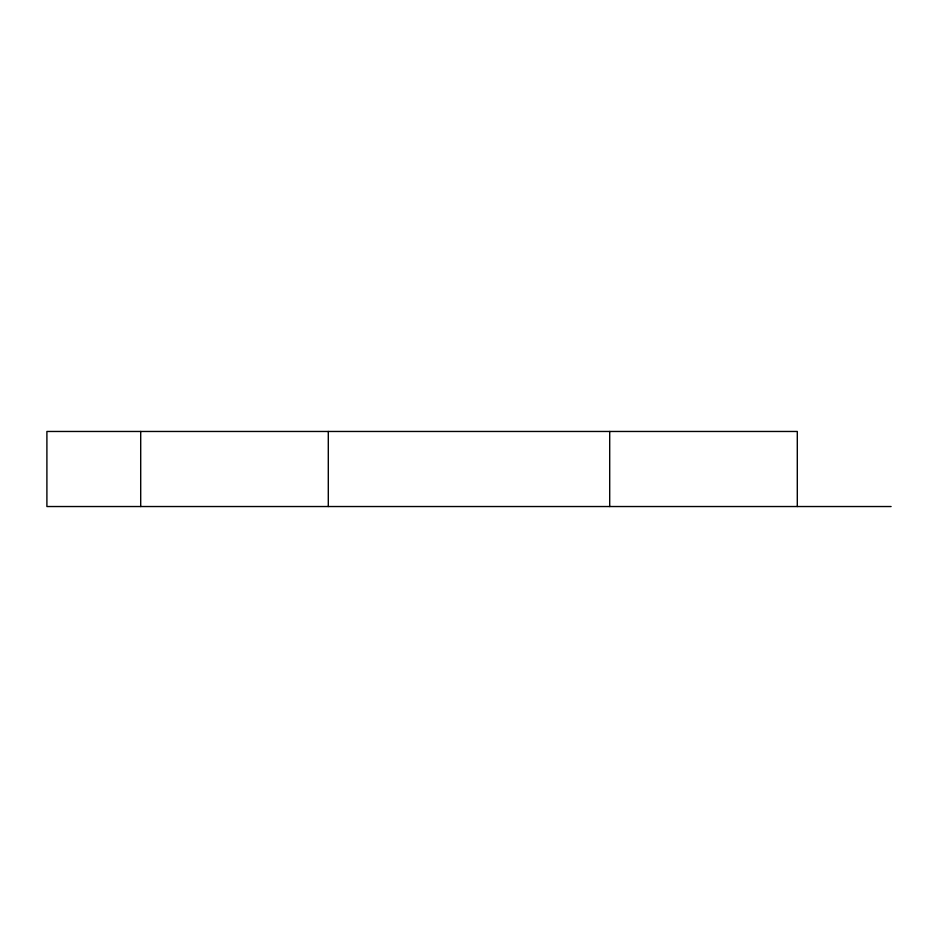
<?xml version="1.0" encoding="UTF-8"?>
<svg xmlns="http://www.w3.org/2000/svg" width="938" height="938" viewBox="0 0 938 938"><rect width="100%" height="100%" fill="white"/><g stroke="black" fill="none" stroke-linecap="round" stroke-linejoin="round"><path stroke-width="1.41" d="M891.1 506.532L46.9 506.532L46.9 431.468L797.3 431.468L797.3 506.532M609.7 431.468L609.7 506.532M328.3 431.468L328.3 506.532M140.7 431.468L140.7 506.532"/></g></svg>
